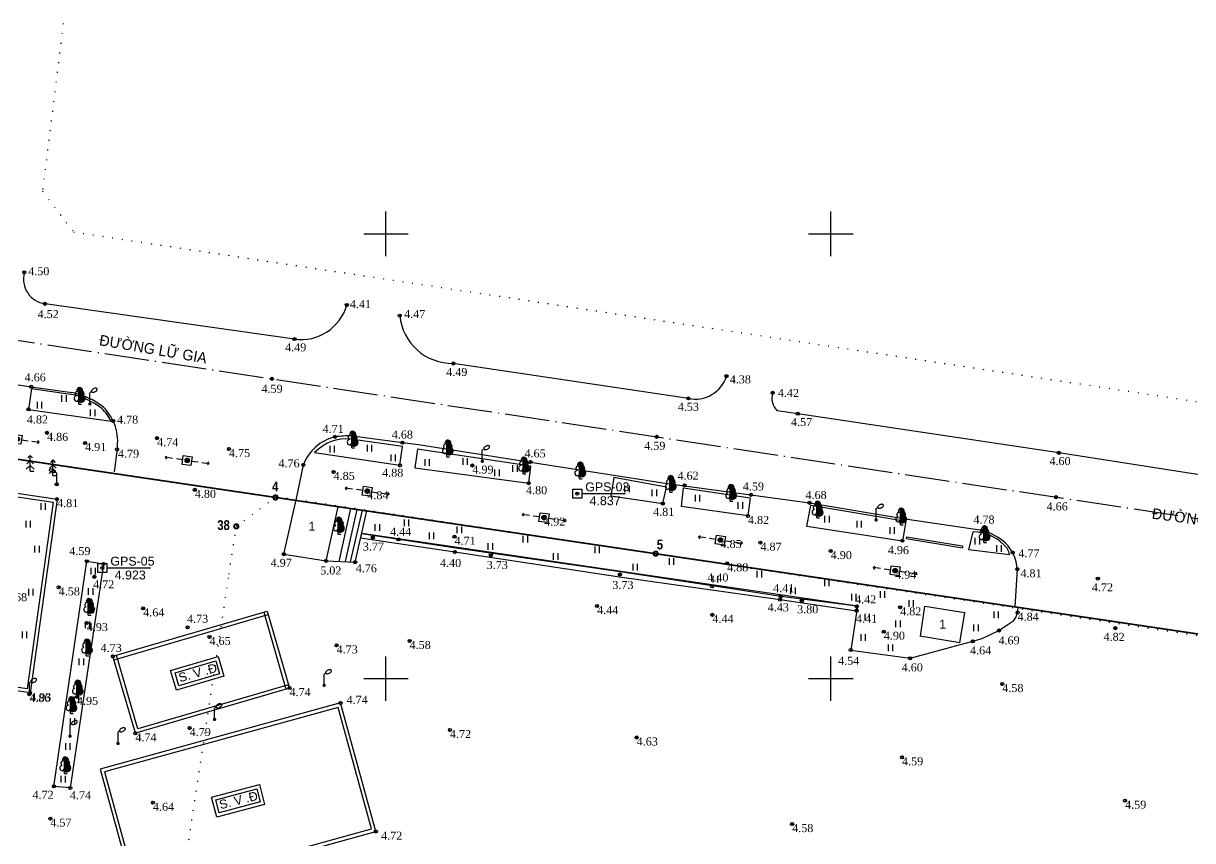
# Model space of a CAD drawing. Header units: millimetres. Extents: x 598805 to 599216, y 1190821 to 1191401.
# Drawn here: x 598909.2 to 599040.7, y 1191181.8 to 1191273.7 of the extents above; entities that cross this region are included whole.
import ezdxf
from ezdxf.enums import TextEntityAlignment as Align

# ---------------------------------------------------------------- set-up
doc = ezdxf.new("R2010")
doc.units = ezdxf.units.MM
doc.header["$PDMODE"] = 32
doc.header["$PDSIZE"] = 0.35
for name, pattern in [('1BANCONG_54', [0.55, 0, -0.5, 0.05]), ('1TIMDUONG', [13, 10, -1.4, 0.2, -1.4]), ('GACH2', [3, 2, -1])]:
    doc.linetypes.add(name, pattern=pattern)
for name, color, linetype in [('A1-GHICHU', 7, 'Continuous'), ('BE CHIM', 62, 'GACH2'), ('DANDUNG', 7, 'Continuous'), ('diem', 2, 'Continuous'), ('Docao', 22, 'Continuous'), ('DUONG NHUA', 221, 'Continuous'), ('GHICHU', 2, 'Continuous'), ('hl', 5, 'Continuous'), ('K_THUCVAT', 3, 'Continuous'), ('KHUNG BAN DO', 5, 'Continuous'), ('MUONG DAT', 170, 'MUONG_DAT'), ('NHA KIEN CO', 1, 'Continuous'), ('NUT', 2, 'Continuous'), ('RANH', 7, 'Continuous'), ('RANH THUC VAT', 3, 'RANH_THUC_VAT'), ('TOADO', 1, 'Continuous'), ('TUONG XAY', 51, 'TUONG_XAY_GACH_DA_NTL_THUAN_1')]:
    doc.layers.add(name, color=color, linetype=linetype)
doc.layers.add('Level 18', color=7, linetype='Continuous', lineweight=0)
doc.layers.add('Level 28', color=7, linetype='Continuous', lineweight=0)
doc.styles.add('HELVETICA', font='arial.ttf')
doc.styles.add('TIMES', font='times.ttf')
doc.styles.add('TIMESNEWROMAN', font='times.ttf', dxfattribs={"width": 0.9})
doc.styles.add('TXT', font='')
doc.styles.add('VAPTIMN', font='')
doc.styles.add('VHELVCB', font='')
doc.styles.get('TXT').set_extended_font_data('.VnArial')
doc.styles.get('VAPTIMN').set_extended_font_data('VNI-Avo')
doc.styles.get('VHELVCB').set_extended_font_data('VNI-Helve-Condense', bold=True)
doc.linetypes.add('MUONG_DAT', pattern='A,0.75,[130,ltypeshp.shx,S=0.25,R=0,X=0,Y=0.25],0.75', length=1.5)
doc.linetypes.add('RANH_THUC_VAT', pattern='A,0,[133,ltypeshp.shx,S=0.1,R=0,X=-0.1,Y=0],-1.2', length=1.2)
doc.linetypes.add('TUONG_XAY_GACH_DA_NTL_THUAN_1', pattern='A,0.85,[130,ltypeshp.shx,S=0.25,R=0,X=0,Y=0.25],0.2,[130,ltypeshp.shx,S=0.25,R=0,X=0,Y=0.25],0.1,[130,ltypeshp.shx,S=0.1,R=90,X=-0.2,Y=0.5],0.85', length=2)

# ---------------------------------------------------------------- blocks, each defined once
blk = doc.blocks.new('CAY LA RONG LON')
for p, q in [((-0.64, 2.66), (-0.71, 2.57)), ((-0.44, 2.81), (-0.64, 2.66)), ((-0.43, 3.26), (-0.46, 3.16)), ((-0.46, 3.16), (-0.43, 3.03)), ((-0.26, 2.87), (-0.44, 2.81)), ((-0.38, 3.35), (-0.43, 3.26)), ((-0.43, 3.03), (-0.36, 2.94)), ((-0.28, 3.42), (-0.38, 3.35)), ((-0.36, 2.94), (-0.26, 2.87)), ((-0.15, 3.48), (-0.28, 3.42)), ((0, 3.5), (-0.15, 3.48)), ((0, 0), (0, 3.5)), ((0, 0), (0, 3.5)), ((0, 3.5), (0.15, 3.48)), ((0.15, 3.48), (0.28, 3.42)), ((0.36, 2.94), (0.26, 2.87)), ((0.26, 2.87), (0.44, 2.81)), ((0.28, 3.42), (0.38, 3.35)), ((0.43, 3.03), (0.36, 2.94)), ((0.38, 3.35), (0.43, 3.26)), ((0.43, 3.26), (0.46, 3.16)), ((0.46, 3.16), (0.43, 3.03)), ((0.44, 2.81), (0.64, 2.66)), ((0.64, 2.66), (0.71, 2.57)), ((-0.92, 1.6), (-1, 1.39)), ((-1, 1.39), (-0.99, 1.14)), ((-0.99, 1.14), (-0.92, 0.93)), ((-0.8, 1.71), (-0.92, 1.6)), ((-0.92, 0.93), (-0.79, 0.77)), ((-0.69, 1.79), (-0.8, 1.71)), ((-0.79, 0.77), (-0.59, 0.7)), ((-0.71, 2.57), (-0.77, 2.36)), ((-0.77, 2.36), (-0.77, 2.22)), ((-0.77, 2.22), (-0.68, 2)), ((-0.59, 1.84), (-0.69, 1.79)), ((-0.68, 2), (-0.59, 1.84)), ((-0.59, 0.7), (-0.36, 0.69)), ((-0.36, 0.69), (-0.18, 0.77)), ((-0.18, 0.77), (0, 0.85)), ((0.18, 0.77), (0, 0.85)), ((0, 0), (0.6, 0)), ((0.36, 0.69), (0.18, 0.77)), ((0.59, 0.7), (0.36, 0.69)), ((0.68, 2), (0.59, 1.84)), ((0.59, 1.84), (0.69, 1.79)), ((0.79, 0.77), (0.59, 0.7)), ((0.77, 2.22), (0.68, 2)), ((0.69, 1.79), (0.8, 1.71)), ((0.71, 2.57), (0.77, 2.36)), ((0.77, 2.36), (0.77, 2.22)), ((0.92, 0.93), (0.79, 0.77)), ((0.8, 1.71), (0.92, 1.6)), ((0.92, 1.6), (1, 1.39)), ((0.99, 1.14), (0.92, 0.93)), ((1, 1.39), (0.99, 1.14))]:
    blk.add_line(p, q)
at = {"color": 0}
for p, q in [((0, 3.46), (0.03, 3.5)), ((0, 3.34), (0.14, 3.48)), ((0.43, 3.03), (0, 3.46)), ((0, 3.22), (0.23, 3.44)), ((0, 3.09), (0.31, 3.4)), ((0, 2.97), (0.38, 3.35)), ((0.38, 2.96), (0, 3.34)), ((0, 2.85), (0.42, 3.27)), ((0.31, 2.91), (0, 3.22)), ((0, 2.72), (0.45, 3.17)), ((0.77, 2.32), (0, 3.09)), ((0.77, 2.2), (0, 2.97)), ((0, 2.6), (0.27, 2.87)), ((0.73, 2.12), (0, 2.85)), ((0, 2.47), (0.36, 2.84)), ((0, 2.35), (0.45, 2.8)), ((0, 2.23), (0.52, 2.75)), ((0.69, 2.03), (0, 2.72)), ((0, 2.1), (0.59, 2.7)), ((0, 1.98), (0.66, 2.64)), ((0.45, 3.14), (0.1, 3.49)), ((0.3, 2.9), (0.42, 3.02)), ((0.39, 3.32), (0.33, 3.38)), ((0.73, 2.48), (0.39, 2.82)), ((0.65, 1.95), (0, 2.6)), ((0, 1.86), (0.71, 2.56)), ((0, 1.73), (0.74, 2.47)), ((0.61, 1.87), (0, 2.47)), ((0, 1.61), (0.77, 2.38)), ((1, 1.35), (0, 2.35)), ((0, 1.48), (0.77, 2.26)), ((0.99, 1.24), (0, 2.23)), ((0.98, 1.12), (0, 2.1)), ((0, 1.36), (0.71, 2.07)), ((0.95, 1.03), (0, 1.98)), ((0.92, 0.93), (0, 1.86)), ((0, 1.24), (0.6, 1.84)), ((0, 1.11), (0.68, 1.79)), ((0, 0.99), (0.75, 1.74)), ((0.87, 0.86), (0, 1.73)), ((0, 0.87), (0.82, 1.69)), ((0.81, 0.8), (0, 1.61)), ((0.73, 0.75), (0, 1.48)), ((0.64, 0.72), (0, 1.36)), ((0.54, 0.7), (0, 1.24)), ((0.42, 0.69), (0, 1.11)), ((0.25, 0.74), (0, 0.99)), ((0.03, 0.83), (0, 0.87)), ((0.07, 0.82), (0.89, 1.63)), ((0.16, 0.78), (0.94, 1.56)), ((0.24, 0.74), (0.97, 1.47)), ((0.33, 0.7), (1, 1.37)), ((0.45, 0.69), (0.99, 1.24)), ((0.58, 0.7), (0.97, 1.1)), ((0.95, 1.53), (0.68, 1.79)), ((0.76, 0.76), (0.88, 0.88))]:
    blk.add_line(p, q, dxfattribs=at)
for p in [(0.15, 3.48), (0.26, 2.87), (0.28, 3.42), (0.36, 2.94), (0.38, 3.35), (0.43, 3.26), (0.43, 3.03), (0.44, 2.81), (0.46, 3.16), (0.64, 2.66), (0.18, 0.77), (0.36, 0.69), (0.59, 1.84), (0.59, 0.7), (0.68, 2), (0.69, 1.79), (0.71, 2.57), (0.77, 2.36), (0.77, 2.22), (0.79, 0.77), (0.8, 1.71), (0.92, 1.6), (0.92, 0.93), (0.99, 1.14), (1, 1.39)]:
    blk.add_point(p)
at = {"layer": 'NUT', "style": 'TIMESNEWROMAN', "width": 0.9}
blk.add_attdef('DK', text='', height=1.5, dxfattribs=at).set_placement((0.05, -2.63), align=Align.CENTER)
blk = doc.blocks.new('VCOTDEN')
blk.add_line((0, 0), (0, 2.43))
at = {"flags": 128}
blk.add_lwpolyline([(0, 2.43), (0.04, 2.54), (0.12, 2.65), (0.23, 2.73), (0.35, 2.77)], dxfattribs=at)
blk.add_lwpolyline([(1.62, 3.36, 0.165067), (1.53, 3.46, 0.105723), (1.32, 3.52, 0.068875), (1.1, 3.5, 0.055065), (0.83, 3.41, 0.055065), (0.58, 3.26, 0.068875), (0.43, 3.1, 0.105723), (0.34, 2.91, 0.165067), (0.35, 2.77, 0.165067), (0.45, 2.67, 0.105723), (0.65, 2.62, 0.068875), (0.88, 2.63, 0.055065), (1.15, 2.73, 0.055065), (1.39, 2.87, 0.068875), (1.55, 3.04, 0.105723), (1.64, 3.23, 0.165067)], format="xyb", close=True, dxfattribs=at)
at = {"const_width": 0.371}
blk.add_lwpolyline([(-0.19, 0, 1), (0.19, 0, 1)], format="xyb", close=True, dxfattribs=at)
blk = doc.blocks.new('capdien')
at = {"linetype": 'Continuous'}
for p, q in [((604328.73, 1192945.57), (604329.73, 1192945.58)), ((604328.73, 1192944.57), (604328.73, 1192945.57)), ((604329.73, 1192945.58), (604329.73, 1192944.58)), ((604327.58, 1192945.09), (604326.74, 1192945.09)), ((604328.74, 1192945.09), (604328.01, 1192945.09)), ((604329.73, 1192944.58), (604328.73, 1192944.57)), ((604329.74, 1192945.09), (604330.48, 1192945.09)), ((604330.91, 1192945.09), (604331.74, 1192945.09))]:
    blk.add_line(p, q, dxfattribs=at)
for p, q in [((604326.74, 1192945.09), (604326.92, 1192945.26)), ((604326.74, 1192945.09), (604326.92, 1192944.91)), ((604331.74, 1192945.09), (604331.57, 1192945.26)), ((604331.74, 1192945.09), (604331.57, 1192944.91))]:
    blk.add_line(p, q)
blk.add_circle((604329.24, 1192945.09), 0.25)
blk.add_circle((604329.24, 1192945.09), 0.25)
blk.add_ellipse((604329.25, 1192945.08), major_axis=(-0.053, 0.053), ratio=1, dxfattribs=at)
blk.add_point((604329.24, 1192945.09))
blk.add_point((604329.24, 1192945.09))
blk = doc.blocks.new('COTHAP')
at = {"layer": 'K_THUCVAT'}
for points in [[(603950.27, 1193196.2), (603950.27, 1193195.45)], [(603950.77, 1193196.2), (603950.77, 1193195.45)]]:
    blk.add_lwpolyline(points, dxfattribs=at)

msp = doc.modelspace()

# ---------------------------------------------------------------- linework, layer by layer
for p, q in [((598919.31, 1191202.52, 4.73), (598936.63, 1191207.59, 4.73)), ((598919.43, 1191202.13, 4.73), (598936.74, 1191207.2, 4.73)), ((598936.25, 1191207.48, 4.73), (598938.76, 1191198.82, 4.74)), ((598936.63, 1191207.59, 4.73), (598939.15, 1191198.94, 4.74))]:
    msp.add_line(p, q)
for points in [[(598944.73, 1191213.18), (598946.06, 1191219.12)], [(598945.43, 1191213.16), (598946.75, 1191219.01)], [(598947.34, 1191218.93), (598945.98, 1191213.13)]]:
    msp.add_lwpolyline(points)
for points, elevation in [([(598946.53, 1191213.1), (598947.85, 1191218.85)], 4.76), ([(598943.26, 1191213.25), (598946.53, 1191213.1)], 4.97)]:
    msp.add_lwpolyline(points, dxfattribs=dict(elevation=elevation))
at = {"layer": 'A1-GHICHU', "linetype": '1TIMDUONG', "ltscale": 0.5, "elevation": 2.13, "flags": 128}
msp.add_lwpolyline([(598821.99, 1191251.1), (599128.14, 1191204.88)], dxfattribs=at)
at = {"layer": 'BE CHIM', "color": 7, "linetype": 'Continuous'}
for points, elevation in [([(598913.03, 1191220.18), (598909.99, 1191198.39), (598867.93, 1191204.57), (598826.16, 1191211.11), (598828.78, 1191232.77), (598913.03, 1191220.18)], 4.81), ([(598871.37, 1191226), (598912.58, 1191219.84), (598909.65, 1191198.85), (598868.38, 1191204.91), (598868.38, 1191204.91)], 4.81), ([(598939.15, 1191198.94), (598921.83, 1191193.86), (598919.31, 1191202.52)], 4.74), ([(598939.03, 1191199.32), (598922.1, 1191194.36), (598919.7, 1191202.63)], 4.74), ([(598944.9, 1191197.27), (598917.87, 1191189.81)], 4.61), ([(598944.62, 1191196.77), (598918.36, 1191189.53)], 4.61), ([(598921.83, 1191175.36), (598948.86, 1191182.82), (598944.9, 1191197.27)], 4.61), ([(598922.11, 1191175.86), (598948.36, 1191183.1), (598944.62, 1191196.77)], 4.61), ([(598944.51, 1191197.16), (598944.51, 1191197.16)], 4.61), ([(598945, 1191196.88), (598945, 1191196.88)], 4.61), ([(598917.87, 1191189.81), (598921.83, 1191175.36)], 4.61), ([(598918.36, 1191189.53), (598922.11, 1191175.86)], 4.61)]:
    msp.add_lwpolyline(points, dxfattribs=dict(at, elevation=elevation))
for points in [[(598925.79, 1191200.91), (598931.14, 1191202.49), (598931.79, 1191200.28), (598926.44, 1191198.7)], [(598926.29, 1191200.64), (598930.87, 1191201.99), (598931.29, 1191200.55), (598926.71, 1191199.2)], [(598930.39, 1191186.66), (598935.77, 1191188.09), (598936.36, 1191185.86), (598930.98, 1191184.43)], [(598930.87, 1191186.37), (598935.49, 1191187.6), (598935.87, 1191186.15), (598931.26, 1191184.92)]]:
    msp.add_lwpolyline(points, close=True, dxfattribs=at)
at = {"layer": 'diem'}
for p in [(598909.34, 1191245.68, 4.5), (598911.67, 1191242.13, 4.52), (598945.6, 1191242.01, 4.41), (598951.54, 1191240.81, 4.47), (598939.72, 1191238.17, 4.49), (598957.57, 1191235.43, 4.49), (598910.11, 1191232.82, 4.66), (598937.19, 1191233.7, 2.13), (598988.28, 1191234.01, 4.38), (598983.99, 1191231.5, 4.53), (598993.46, 1191232.13, 4.42), (598909.81, 1191230.27, 4.82), (598919.33, 1191228.97, 4.78), (598996.3, 1191229.78, 4.57), (598911.9, 1191227.63, 4.86), (598916.18, 1191226.49, 4.91), (598924.27, 1191227.03, 4.74), (598944.28, 1191227.18, 4.71), (598951.84, 1191226.53, 4.68), (598980.42, 1191227.18, 2.13), (598919.77, 1191225.79, 4.79), (598932.35, 1191225.81, 4.75), (599025.64, 1191225.38, 4.6), (598940.72, 1191224.03, 4.76), (598951.57, 1191223.99, 4.88), (598959.71, 1191223.96, 4.99), (598966.26, 1191224.35, 4.65), (598944.11, 1191223.24, 4.85), (598912.99, 1191221.84, 4.81), (598928.51, 1191221.22, 4.8), (598947.9, 1191221.07, 4.84), (598966.05, 1191221.98, 4.8), (598983.57, 1191221.74, 4.62), (598913.03, 1191220.18, 4.81), (598971.5, 1191220.8), (598971.5, 1191220.8), (598971.5, 1191220.8), (598971.5, 1191220.8, 0.75), (598971.5, 1191220.8), (598981.12, 1191219.69, 4.81), (598991.03, 1191220.67, 4.59), (598997.61, 1191219.77, 4.68), (599025.32, 1191220.4, 2.13), (598967.78, 1191218.1, 4.92), (598990.69, 1191218.29, 4.82), (598948.52, 1191215.87, 3.77), (598957.7, 1191215.95, 4.71), (599017, 1191216.68, 4.78), (598951.41, 1191215.65, 4.44), (598987.6, 1191215.58, 4.85), (598992.09, 1191215.29, 4.87), (599008.05, 1191215.5, 4.96), (598916.37, 1191213.2, 4.59), (598938.52, 1191214, 4.97), (598943.26, 1191213.25, 5.02), (598946.53, 1191213.1, 4.76), (598957.73, 1191214.24, 4.4), (598961.79, 1191213.87, 3.73), (598999.99, 1191214.34, 4.9), (599020.45, 1191214.17, 4.76), (598918.12, 1191212.45), (598918.12, 1191212.45), (598918.12, 1191212.45), (598918.12, 1191212.45, 0.9), (598918.12, 1191212.45), (598918.23, 1191212.89, 4.64), (598988.35, 1191212.96, 4.88), (599007.23, 1191212.13, 4.94), (599020.96, 1191212.31, 4.81), (598917.21, 1191211.45, 4.72), (598976.29, 1191211.71, 3.73), (599030.02, 1191211.25, 4.72), (598913.21, 1191210.27, 4.58), (598986.65, 1191210.38, 4.4), (598994.37, 1191209.25, 4.41), (598922.71, 1191207.9, 4.64), (598973.73, 1191208.16, 4.44), (598994.3, 1191208.88, 4.43), (598996.75, 1191208.74, 3.8), (599002.92, 1191208.14, 4.42), (599007.8, 1191208.02, 4.82), (598986.69, 1191207.18, 4.44), (599002.9, 1191207.64, 4.41), (599021, 1191207.41, 4.84), (598916.36, 1191206.25, 4.93), (598927.7, 1191205.76, 4.73), (599005.96, 1191205.28, 4.9), (599018.9, 1191205.41, 4.69), (599031.99, 1191205.68, 4.82), (598930.16, 1191204.69, 4.65), (598952.65, 1191204.24, 4.58), (599015.98, 1191204.2, 4.64), (598944.45, 1191203.74, 4.72), (599002.24, 1191203.22, 4.54), (598919.31, 1191202.52, 4.73), (599008.92, 1191202.29, 4.6), (598939.15, 1191198.94, 4.74), (599019.28, 1191199.39, 4.58), (598909.91, 1191198.26, 4.86), (598909.99, 1191198.39, 4.93), (598915.26, 1191197.95, 4.95), (598944.9, 1191197.27, 4.74), (598921.83, 1191193.86, 4.74), (598927.93, 1191194.45, 4.79), (598957.19, 1191194.22, 4.58), (598978.18, 1191193.39, 4.59), (599008.01, 1191191.16, 4.58), (598912.67, 1191187.89, 4.71), (598914.51, 1191187.71, 4.74), (598923.8, 1191186.05, 4.64), (599033.08, 1191186.28, 4.58), (598912.27, 1191184.27, 4.57), (598995.66, 1191183.65, 4.58), (598948.86, 1191182.82, 4.72)]:
    msp.add_point(p, dxfattribs=at)
at = {"layer": 'DUONG NHUA'}
for p, q in [((598996.3, 1191229.78, 4.57), (598993.98, 1191230.11, 4.41)), ((599025.64, 1191225.38, 4.6), (598996.3, 1191229.78, 4.57)), ((598919.77, 1191225.79, 4.64), (598919.43, 1191223.26, 4.84)), ((599055.06, 1191220.78, 4.63), (599025.64, 1191225.38, 4.6)), ((598939.94, 1191220.24, 5.89), (598940.72, 1191224.03, 4.76)), ((599020.96, 1191212.31, 4.81), (599020.68, 1191208.07))]:
    msp.add_line(p, q, dxfattribs=at)
for points, elevation in [([(598939.72, 1191238.17), (598911.67, 1191242.13)], 4.49), ([(598863.45, 1191239.73), (598874.39, 1191238.14), (598887.19, 1191236.11), (598893.43, 1191235.34), (598910.11, 1191232.82), (598914.68, 1191232.15)], 4.71), ([(598983.99, 1191231.5), (598957.57, 1191235.43)], 4.53), ([(598946.19, 1191227.28), (598951.84, 1191226.53), (598953.66, 1191226.31), (598966.26, 1191224.35), (598981.6, 1191221.95), (598991.03, 1191220.67), (598997.61, 1191219.77), (599008.38, 1191217.97), (599017, 1191216.68)], 4.66), ([(598947.27, 1191216.34), (599003.01, 1191208.19)], 4.54), ([(599003.01, 1191208.19), (599002.24, 1191203.22), (599008.92, 1191202.29)], 4.4), ([(599008.92, 1191202.29), (599015.98, 1191204.2), (599017.02, 1191204.52), (599018.9, 1191205.41), (599020.56, 1191206.54), (599020.82, 1191206.88), (599021, 1191207.41), (599021.07, 1191208.01)], 4.4)]:
    msp.add_lwpolyline(points, dxfattribs=dict(at, elevation=elevation))
for centre, radius, start, end in [((598912.05, 1191244.91, 4.49), 2.8, 165.3757, 262.1771), ((598940.44, 1191243.49, 4.41), 5.37, 262.2487, 343.9467), ((598957.5, 1191241.42, 4.49), 5.99, 185.8547, 270.6852), ((598984.76, 1191235.11, 4.38), 3.69, 258.0086, 342.6667), ((598912.98, 1191223.69, 4.64), 8.63, 52.4993, 78.6176), ((598995.37, 1191231.55, 4.57), 2, 163.1301, 226.0077), ((598914.4, 1191226.67, 4.64), 5.44, 350.612, 45.2271), ((598945.43, 1191222.29, 4.76), 5.03, 103.2575, 159.7757), ((598945.96, 1191213.4, 4.71), 13.89, 89.0669, 96.9429), ((599015.2, 1191210.22, 4.66), 6.7, 48.4577, 74.4095), ((599016.68, 1191212.14, 4.66), 4.28, 2.2711, 46.3243)]:
    msp.add_arc(centre, radius, start, end, dxfattribs=at)
at = {"layer": 'GHICHU', "color": 6, "lineweight": 13, "const_width": 0.484, "flags": 128}
for points in [[(598937.47, 1191220.37, 1), (598937.69, 1191220.37, 1)], [(598933.06, 1191217.12, 1), (598933.28, 1191217.12, 1)], [(598980.21, 1191214.05, 1), (598980.43, 1191214.05, 1)]]:
    msp.add_lwpolyline(points, format="xyb", close=True, dxfattribs=at)
at = {"layer": 'hl'}
for p, q in [((598950, 1191247.5), (598950, 1191252.5)), ((599000, 1191247.5), (599000, 1191252.5)), ((598947.5, 1191250), (598952.5, 1191250)), ((598997.5, 1191250), (599002.5, 1191250)), ((598950, 1191197.5), (598950, 1191202.5)), ((599000, 1191197.5), (599000, 1191202.5)), ((598947.5, 1191200), (598952.5, 1191200)), ((598997.5, 1191200), (599002.5, 1191200))]:
    msp.add_line(p, q, dxfattribs=at)
at = {"layer": 'K_THUCVAT'}
for points, elevation in [([(598910, 1191225.08), (598909.73, 1191224.81)], 5.88), ([(598910, 1191223.33), (598910, 1191225.08)], 5.88), ([(598910, 1191225.08), (598910.28, 1191224.81)], 5.88), ([(598910, 1191223.98), (598909.57, 1191223.56)], 5.88), ([(598910, 1191224.53), (598909.62, 1191224.15)], 5.88), ([(598910, 1191224.53), (598910.38, 1191224.15)], 5.88), ([(598910, 1191223.98), (598910.44, 1191223.56)], 5.88), ([(598912.56, 1191224.03), (598912.18, 1191223.65)], 5.77), ([(598912.56, 1191224.58), (598912.28, 1191224.3)], 5.77), ([(598912.56, 1191222.83), (598912.56, 1191224.58)], 5.77), ([(598912.56, 1191224.58), (598912.83, 1191224.3)], 5.77), ([(598912.56, 1191224.03), (598912.94, 1191223.65)], 5.77), ([(598910, 1191223.33), (598910.4, 1191223.33)], 5.88), ([(598912.56, 1191223.48), (598912.12, 1191223.05)], 5.77), ([(598912.56, 1191223.48), (598913, 1191223.05)], 5.77), ([(598912.56, 1191222.83), (598912.96, 1191222.83)], 5.77)]:
    msp.add_lwpolyline(points, dxfattribs=dict(at, elevation=elevation))
at = {"layer": 'MUONG DAT', "ltscale": 0.5}
for points, elevation in [([(599002.9, 1191207.64), (599002.92, 1191208.14), (598994.37, 1191209.25), (598986.66, 1191210.43), (598976.34, 1191211.99), (598957.85, 1191214.68), (598947.25, 1191216.28), (598947.15, 1191215.84)], 4.4), ([(598947.15, 1191215.84), (598957.73, 1191214.24)], 4.43), ([(598957.73, 1191214.24), (598976.26, 1191211.45)], 4.4), ([(598976.26, 1191211.45), (598994.3, 1191208.88)], 4.4), ([(598994.3, 1191208.88), (599002.9, 1191207.64)], 4.4)]:
    msp.add_lwpolyline(points, dxfattribs=dict(at, elevation=elevation))
at = {"layer": 'NHA KIEN CO', "color": 6}
for p, q in [((599008.5, 1191215.96, 6.1), (599008.47, 1191215.76, 6.1)), ((599008.47, 1191215.76, 6.1), (599014.79, 1191214.72, 4.91))]:
    msp.add_line(p, q, dxfattribs=at)
for points, elevation in [([(598938.52, 1191214), (598939.94, 1191220.24)], 4.97), ([(598943.26, 1191213.25), (598944.63, 1191219.33)], 4.97), ([(598938.52, 1191214), (598943.26, 1191213.25)], 4.97), ([(599010.07, 1191204.76), (599010.57, 1191208.14)], 4.79), ([(599010.57, 1191208.14), (599015.05, 1191207.42)], 4.79), ([(599014.49, 1191204.04), (599015.05, 1191207.42)], 4.79), ([(599014.49, 1191204.04), (599010.01, 1191204.76)], 4.79)]:
    msp.add_lwpolyline(points, dxfattribs=dict(at, elevation=elevation))
msp.add_polyline3d([(599008.5, 1191215.96, 6.1), (599014.82, 1191214.92, 4.91), (599014.79, 1191214.72, 4.91)], dxfattribs=at)
at = {"layer": 'RANH', "color": 20, "linetype": '1BANCONG_54', "ltscale": 2}
for points in [[(598913.72, 1191273.66), (598911.39, 1191254.79), (598914.86, 1191250.22), (599103.69, 1191221.71), (599106.56, 1191224.97), (599099.53, 1191249.83)], [(598910.33, 1191065.84), (598919.8, 1191128.58), (598932.36, 1191211.74), (598933.17, 1191217.12), (598937.72, 1191220.48), (599105.17, 1191195.2), (599111.46, 1191189.63), (599177.51, 1190955.18)]]:
    msp.add_lwpolyline(points, dxfattribs=at)
at = {"layer": 'RANH', "color": 1, "const_width": 0.18}
msp.add_lwpolyline([(599080.39, 1191199.23), (598847.89, 1191233.65), (598827.64, 1191236.69), (598823.52, 1191198.45), (598831.69, 1191197.57), (598851.83, 1191193.58), (598863.4, 1191189.82), (598872.3, 1191185.72), (598877.69, 1191183.09), (598884.68, 1191179.48), (598891.98, 1191175.13), (598898.52, 1191170.77), (598905.36, 1191165.76), (598911.46, 1191160.81), (598919.58, 1191153.1), (598927.28, 1191144.17), (598930.1, 1191140.58), (598936.86, 1191131.07), (598941.27, 1191124.37), (598945.21, 1191118.38), (598982.83, 1191060.69), (599036.14, 1190975.61)], dxfattribs=at)
at = {"layer": 'RANH THUC VAT', "ltscale": 0.5}
msp.add_line((599008.05, 1191215.47, 4.86), (598997.29, 1191217.1, 4.86), dxfattribs=at)
for points, elevation in [([(598910.16, 1191232.63), (598909.81, 1191230.27), (598919.11, 1191228.93)], 4.75), ([(598910.16, 1191232.63), (598914.52, 1191231.99)], 4.88), ([(598966.05, 1191221.98), (598966.29, 1191223.87), (598953.56, 1191225.79), (598953.24, 1191223.69), (598966.05, 1191221.98)], 4.8), ([(598981.12, 1191219.69), (598981.52, 1191221.54), (598975.61, 1191222.61), (598975.28, 1191220.54), (598981.12, 1191219.69)], 4.81), ([(598997.29, 1191217.1), (598997.75, 1191219.51), (599008.45, 1191217.72)], 4.86), ([(599008.45, 1191217.72), (599008.05, 1191215.47)], 4.86), ([(599020.09, 1191213.93), (599015.53, 1191214.48), (599015.99, 1191216.5)], 4.88), ([(598912.67, 1191187.89), (598916.37, 1191213.2), (598918.25, 1191212.89), (598914.51, 1191187.71), (598912.67, 1191187.89)], 4.71)]:
    msp.add_lwpolyline(points, dxfattribs=dict(at, elevation=elevation))
at = {"layer": 'RANH THUC VAT', "ltscale": 0.5, "elevation": 4.88}
msp.add_lwpolyline([(598946.06, 1191226.93, 0.229643), (598941.98, 1191225.42), (598951.57, 1191223.99), (598951.87, 1191226.09)], format="xyb", close=True, dxfattribs=at)
at = {"layer": 'RANH THUC VAT', "ltscale": 0.5, "elevation": 4.83}
msp.add_lwpolyline([(598990.93, 1191220.33), (598990.69, 1191218.29), (598983.23, 1191219.37), (598983.45, 1191221.45)], close=True, dxfattribs=at)
at = {"layer": 'RANH THUC VAT', "ltscale": 0.5}
for centre, radius, start, end in [((598912.81, 1191223.53, 4.81), 8.63, 52.4993, 78.6176), ((598914.23, 1191226.51, 4.81), 5.44, 26.3587, 45.2271), ((599015.99, 1191211.63, 4.88), 4.87, 44.7494, 89.971), ((599018.22, 1191213.6, 4.84), 1.9, 9.9114, 49.9493)]:
    msp.add_arc(centre, radius, start, end, dxfattribs=at)
at = {"layer": 'TOADO', "color": 7}
for p, q in [((598971, 1191221.3), (598972, 1191221.3)), ((598971, 1191220.3), (598971, 1191221.3)), ((598972, 1191221.3), (598972, 1191220.3)), ((598972, 1191220.3), (598971, 1191220.3)), ((598972, 1191220.8), (598976.92, 1191220.8)), ((598917.62, 1191212.95), (598918.62, 1191212.95)), ((598917.62, 1191211.95), (598917.62, 1191212.95)), ((598918.62, 1191211.95), (598917.62, 1191211.95)), ((598918.62, 1191212.95), (598918.62, 1191211.95)), ((598918.62, 1191212.45), (598923.54, 1191212.45))]:
    msp.add_line(p, q, dxfattribs=at)
for p in [(598971.5, 1191220.8), (598918.12, 1191212.45)]:
    msp.add_point(p, dxfattribs=at)
at = {"layer": 'TUONG XAY'}
for points in [[(598919.39, 1191223.06), (598847.84, 1191233.66)], [(599021.07, 1191208.01), (598939.89, 1191220.03)]]:
    msp.add_lwpolyline(points, dxfattribs=at)

# ---------------------------------------------------------------- block references
at = {"layer": 'BE CHIM', "color": 6, "linetype": 'ByBlock'}
for p in [(-5036.73, -1964.33), (-5039.48, -1965.08), (-5033.51, -1965.94, 4.75), (-5006.58, -1970.02), (-5002.39, -1969.92), (-4999.74, -1970.99), (-4995.92, -1971.52), (-4991.63, -1971.4), (-4986.04, -1972.21), (-4988.06, -1972.67), (-4973.45, -1974.47), (-4970.37, -1974.92), (-4965.53, -1975.54), (-4960.71, -1976.37), (-5039.07, -1976.46, 4.59), (-5040.75, -1978.45), (-5001.51, -1978.84), (-4998.24, -1978.31), (-4950.97, -1977.91), (-4947.36, -1978.46), (-4995.43, -1979.78), (-4992.29, -1979.11), (-4984.87, -1980.13), (-4943.64, -1979.17), (-5039.77, -1981.27, 3.44), (-4988.81, -1980.98), (-4976.79, -1981.36), (-4934.07, -1980.38), (-4931.63, -1981.18), (-4981.47, -1982.11), (-4968.44, -1982.64), (-5033.46, -1983.75), (-4972.54, -1983.29), (-4958.57, -1984.09), (-4963.52, -1984.64), (-4950.98, -1985.05), (-5040.47, -1986.09, 2.29), (-5033.74, -1986.02), (-4954.78, -1985.94), (-4947.95, -1986.68), (-4944.72, -1986.37), (-4941.5, -1987.37), (-4946.46, -1988.9), (-4931.95, -1988.65), (-5034.08, -1989.78), (-4942.98, -1989.65), (-4934.22, -1990.11), (-5041.17, -1990.9, 1.15), (-4946.89, -1991.21), (-4943.83, -1992.35), (-5034.78, -1993.94), (-5035.33, -1998.19, 4.95), (-5035.77, -2000.66, 4.82), (-5036.31, -2003.47), (-5036.83, -2007.12)]:
    msp.add_blockref('COTHAP', p, dxfattribs=at)
at = {"layer": 'BE CHIM', "color": 6, "linetype": 'ByBlock', "rotation": 351.9205684982693}
for p in [(-167085.67, 95058.74, 4.85), (-167066.56, 95056.35, 4.76), (-167046.32, 95052.9, 4.84), (-167026.44, 95049.93, 4.92), (-167006.62, 95047.4, 4.85), (-166986.98, 95043.96, 4.94)]:
    msp.add_blockref('capdien', p, dxfattribs=at)
at = {"layer": 'DANDUNG', "yscale": 0.5, "zscale": 0.5}
for p, xscale in [((598916.71, 1191230.89, 5.04), 0.5), ((598960.83, 1191224.44, 4.99), 0.5), ((598912.99, 1191221.84, 4.81), -0.5), ((599005.1, 1191217.84, 5.02), 0.5), ((598943.05, 1191199.25, 4.72), 0.5), ((598909.91, 1191198.26, 4.86), 0.5), ((598930.73, 1191195.42, 4.75), 0.5), ((598914.48, 1191193.53, 4.82), 0.5), ((598919.88, 1191192.72, 4.79), 0.5)]:
    msp.add_blockref('VCOTDEN', p, dxfattribs=dict(at, xscale=xscale))
at = {"layer": 'K_THUCVAT', "xscale": 0.5, "yscale": 0.5, "zscale": 0.5}
for p in [(598915.46, 1191230.86, 4.94), (598946.15, 1191225.94, 4.88), (598956.85, 1191224.95, 5), (598965.41, 1191223.02, 4.85), (598971.74, 1191222.47, 4.78), (598981.91, 1191220.95, 4.77), (598988.69, 1191219.95, 4.86), (598998.42, 1191218.07, 4.99), (599007.82, 1191217.29, 5.08), (598944.61, 1191216.26, 4.58), (599017.19, 1191215.3, 5.02), (598916.54, 1191207.14, 4.93), (598916.29, 1191202.57, 4.94), (598915.25, 1191197.95, 4.95), (598914.55, 1191196.08, 4.95), (598913.85, 1191189.32, 4.92)]:
    msp.add_blockref('CAY LA RONG LON', p, dxfattribs=at)

# ---------------------------------------------------------------- texts
at = {"layer": 'Docao', "color": 0, "style": 'TIMES'}
for s, p in [('4.50', (598909.78, 1191246.25, 4.5)), ('4.41', (598945.94, 1191242.56, 4.41)), ('4.52', (598910.84, 1191241.43, 4.52)), ('4.47', (598952.04, 1191241.44, 4.47)), ('4.49', (598938.66, 1191237.7, 4.49)), ('4.66', (598909.38, 1191234.33, -0.05)), ('4.49', (598956.77, 1191234.93, 4.49)), ('4.59', (598936, 1191233.04, 2.13)), ('4.38', (598988.64, 1191234.1, 4.38)), ('4.42', (598994.05, 1191232.57, 4.42)), ('4.53', (598982.8, 1191231.01, 4.53)), ('4.82', (598909.63, 1191229.59, 4.82)), ('4.78', (598919.77, 1191229.57, 4.78)), ('4.57', (598995.53, 1191229.3, 4.57)), ('4.71', (598942.87, 1191228.53, 4.71)), ('4.68', (598950.65, 1191227.89, 4.68)), ('4.86', (598911.9, 1191227.63, 4.86)), ('4.91', (598916.18, 1191226.49, 4.91)), ('4.74', (598924.27, 1191227.03, 4.74)), ('4.59', (598979.03, 1191226.63, 2.13)), ('4.79', (598919.87, 1191225.74, 4.79)), ('4.75', (598932.35, 1191225.81, 4.75)), ('4.65', (598965.57, 1191225.78, 4.65)), ('4.76', (598937.91, 1191224.66, 4.76)), ('4.99', (598959.71, 1191223.96, 4.99)), ('4.60', (599024.58, 1191224.91, 4.6)), ('4.85', (598944.11, 1191223.24, 4.85)), ('4.88', (598949.57, 1191223.6, 4.88)), ('4.62', (598982.77, 1191223.27, 4.62)), ('4.80', (598928.51, 1191221.22, 4.8)), ('4.80', (598965.74, 1191221.63, 4.8)), ('4.59', (598990.11, 1191222.06, 4.59)), ('4.81', (598913.03, 1191220.18, 4.81)), ('4.84', (598947.9, 1191221.07, 4.84)), ('4.68', (598997.16, 1191221.1, 4.68)), ('4.66', (599024.26, 1191219.81, 2.13)), ('4.81', (598980.03, 1191219.2, 4.81)), ('4.92', (598967.78, 1191218.1, 4.92)), ('4.82', (598990.69, 1191218.29, 4.82)), ('4.78', (599016.03, 1191218.34, 4.78)), ('4.44', (598950.46, 1191216.97, 4.44)), ('4.71', (598957.7, 1191215.95, 4.71)), ('4.59', (598914.4, 1191214.79, 4.59)), ('3.77', (598947.39, 1191215.3, 3.77)), ('4.85', (598987.6, 1191215.58, 4.85)), ('4.87', (598992.09, 1191215.29, 4.87)), ('4.96', (599006.41, 1191214.9, 4.96)), ('4.97', (598937.03, 1191213.47, 4.97)), ('4.40', (598956.07, 1191213.46, 4.4)), ('3.73', (598961.32, 1191213.23, 3.73)), ('4.90', (598999.99, 1191214.34, 4.9)), ('4.77', (599021.08, 1191214.54, 4.76)), ('5.02', (598942.61, 1191212.61, 5.02)), ('4.76', (598946.6, 1191212.86, 4.76)), ('4.88', (598988.35, 1191212.96, 4.88)), ('4.94', (599007.23, 1191212.13, 4.94)), ('4.81', (599021.32, 1191212.3, 4.81)), ('4.72', (598917.08, 1191211.06, 4.72)), ('3.73', (598975.44, 1191210.98, 3.73)), ('4.40', (598986.12, 1191211.82, 4.4)), ('4.41', (598993.52, 1191210.62, 4.41)), ('4.72', (599029.35, 1191210.72, 4.72)), ('4.68', (598907.28, 1191209.61, 4.68)), ('4.58', (598913.21, 1191210.27, 4.58)), ('4.42', (599002.73, 1191209.36, 4.42)), ('4.44', (598973.73, 1191208.16, 4.44)), ('4.43', (598992.91, 1191208.47, 4.43)), ('3.80', (598996.22, 1191208.24, 3.8)), ('4.82', (599007.8, 1191208.02, 4.82)), ('4.64', (598922.71, 1191207.9, 4.64)), ('4.73', (598927.63, 1191207.18, 4.73)), ('4.44', (598986.69, 1191207.18, 4.44)), ('4.41', (599002.84, 1191207.21, 4.41)), ('4.84', (599021, 1191207.41, 4.84)), ('4.93', (598916.36, 1191206.25, 4.93)), ('4.65', (598930.16, 1191204.69, 4.65)), ('4.58', (598952.65, 1191204.24, 4.58)), ('4.90', (599005.96, 1191205.28, 4.9)), ('4.69', (599018.85, 1191204.75, 4.69)), ('4.82', (599030.66, 1191205.15, 4.82)), ('4.73', (598917.92, 1191203.91, 4.73)), ('4.73', (598944.45, 1191203.74, 4.72)), ('4.64', (599015.65, 1191203.63, 4.64)), ('4.54', (599000.82, 1191202.46, 4.54)), ('4.60', (599007.97, 1191201.72, 4.6)), ('4.74', (598939.15, 1191198.94, 4.74)), ('4.58', (599019.28, 1191199.39, 4.58)), ('4.86', (598909.91, 1191198.26, 4.86)), ('4.93', (598909.99, 1191198.39, 4.93)), ('4.95', (598915.26, 1191197.95, 4.95)), ('4.74', (598945.57, 1191198.08, 4.74)), ('4.74', (598921.83, 1191193.86, 4.74)), ('4.79', (598927.93, 1191194.45, 4.79)), ('4.72', (598957.19, 1191194.22, 4.58)), ('4.63', (598978.18, 1191193.39, 4.59)), ('4.59', (599008.01, 1191191.16, 4.58)), ('4.72', (598910.26, 1191187.39, 4.71)), ('4.74', (598914.47, 1191187.35, 4.74)), ('4.64', (598923.8, 1191186.05, 4.64)), ('4.59', (599033.08, 1191186.28, 4.58)), ('4.57', (598912.27, 1191184.27, 4.57)), ('4.58', (598995.66, 1191183.65, 4.58)), ('4.72', (598949.45, 1191182.8, 4.72))]:
    msp.add_text(s, height=0.9, dxfattribs=at).set_placement(p, align=Align.TOP_LEFT)
at = {"layer": 'GHICHU', "color": 6, "ltscale": 0.2, "style": 'VHELVCB'}
for s, p in [('4', (598937.55, 1191221.61)), ('38', (598931.74, 1191217.26)), ('5', (598980.79, 1191215.07))]:
    msp.add_text(s, height=1.1, dxfattribs=at).set_placement(p, align=Align.MIDDLE)
at = {"layer": 'KHUNG BAN DO', "color": 7, "style": 'HELVETICA'}
for s, p in [('GPS-03', (598974.88, 1191220.76)), ('GPS-05', (598921.5, 1191212.41))]:
    msp.add_text(s, height=1, dxfattribs=at).set_placement(p, align=Align.BOTTOM_CENTER)
for s, p in [('4.837', (598974.63, 1191220.5)), ('4.923', (598921.25, 1191212.15))]:
    msp.add_text(s, height=1, dxfattribs=at).set_placement(p, align=Align.TOP_CENTER)
at = {"layer": 'KHUNG BAN DO', "color": 0, "style": 'HELVETICA'}
for rotation, p in [(15.7725, (598926.85, 1191199.59)), (14.2053, (598931.4, 1191185.31))]:
    msp.add_text('S. V .Đ', height=1, rotation=rotation, dxfattribs=at).set_placement(p)
at = {"layer": 'Level 18', "color": 7, "linetype": 'Continuous', "lineweight": 0, "style": 'TXT'}
for p in [(598941.67, 1191217.13), (599012.58, 1191206.13)]:
    msp.add_text('1', height=1, dxfattribs=at).set_placement(p, align=Align.MIDDLE)
at = {"layer": 'Level 28', "color": 62, "linetype": 'Continuous', "lineweight": 0, "style": 'VAPTIMN'}
for rotation, p in [(350.2777, (598923.83, 1191237.05)), (352.3134, (599042.18, 1191217.77))]:
    msp.add_text('ÑÖÔØNG LÖÕ GIA', height=1.2, rotation=rotation, dxfattribs=at).set_placement(p, align=Align.MIDDLE_CENTER)

doc.saveas('drawing.dxf')
